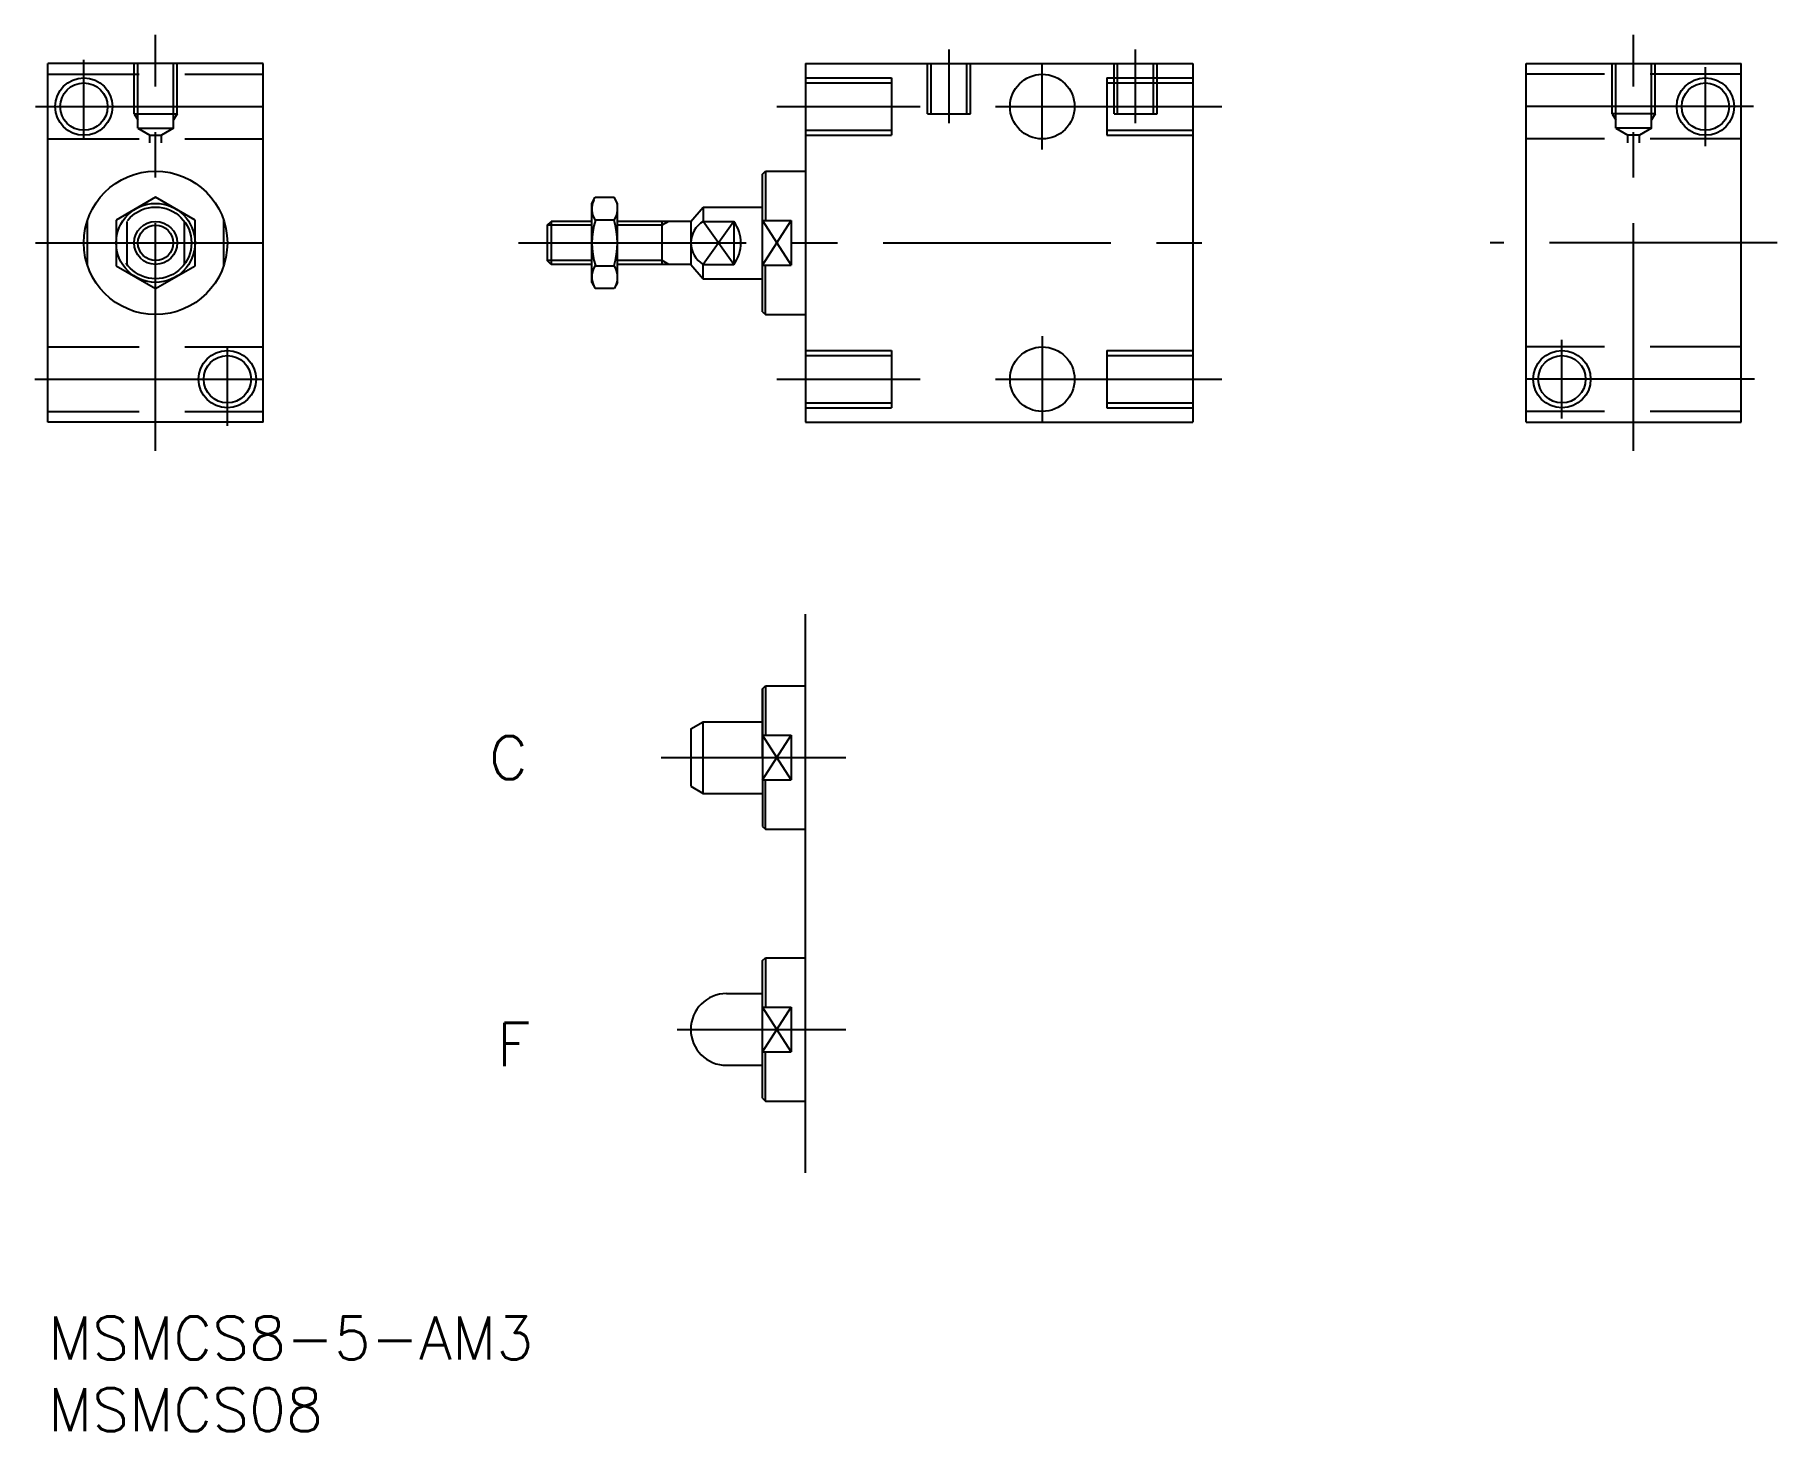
# Model space of a CAD drawing. Extents: x -1 to 120, y -8 to 89.
import ezdxf

# ---------------------------------------------------------------- set-up
doc = ezdxf.new("R2010")
doc.units = 0
doc.header["$LTSCALE"] = 0.5
doc.linetypes.add('CENTER', pattern=[50.8, 31.75, -6.35, 6.35, -6.35])
doc.linetypes.add('DASHED', pattern=[19.05, 12.7, -6.35])
for name, color, linetype in [('MSM_CENTER', 1, 'CENTER'), ('MSM_CONTINUOUS', 7, 'CONTINUOUS'), ('MSM_DASHED', 4, 'DASHED'), ('MSM_NARROW', 5, 'CONTINUOUS'), ('MSM_PART_NUMBER', 7, 'CONTINUOUS')]:
    doc.layers.add(name, color=color, linetype=linetype)
doc.styles.get("Standard").update_dxf_attribs({"font": 'txt.shx', "height": 1.2, "bigfont": 'bigfont.shx'})

# ---------------------------------------------------------------- blocks, each defined once
blk = doc.blocks.new('*U51')
at = {"layer": 'MSM_PART_NUMBER'}
blk.add_text('MSMCS8-5-AM3', height=3, dxfattribs=at).set_placement((0, -3))
blk = doc.blocks.new('*U52')
at = {"layer": 'MSM_PART_NUMBER'}
blk.add_text('MSMCS08', height=3, dxfattribs=at).set_placement((0, -8))
blk = doc.blocks.new('*U54')
at = {"layer": 'MSM_PART_NUMBER'}
blk.add_text('C', height=3, dxfattribs=at).set_placement((30.74, 37.45))
blk = doc.blocks.new('*U55')
at = {"layer": 'MSM_PART_NUMBER'}
blk.add_text('F', height=3, dxfattribs=at).set_placement((31.3, 17.45))

msp = doc.modelspace()

# ---------------------------------------------------------------- linework, layer by layer
at = {"layer": 'MSM_CENTER'}
for p, q in [((7.5, 60.32), (7.5, 89.32)), ((110.5, 60.32), (110.5, 89.32)), ((2.5, 82.07), (2.5, 87.57)), ((62.79, 83.17), (62.79, 88.31)), ((75.79, 83.17), (75.79, 88.31)), ((69.29, 81.32), (69.29, 87.32)), ((115.5, 81.57), (115.5, 87.07)), ((-0.86, 84.32), (16.09, 84.32)), ((50.79, 84.32), (60.79, 84.32)), ((66.04, 84.32), (81.79, 84.32)), ((118.86, 84.32), (101.91, 84.32)), ((-0.86, 74.82), (16.09, 74.82)), ((32.79, 74.82), (81.79, 74.82)), ((120.5, 74.82), (100.5, 74.82)), ((69.29, 68.32), (69.29, 62.32)), ((105.5, 62.57), (105.5, 68.07)), ((12.5, 62.07), (12.5, 67.57)), ((-0.92, 65.32), (16.09, 65.32)), ((50.79, 65.32), (60.79, 65.32)), ((66.04, 65.32), (81.79, 65.32)), ((118.92, 65.32), (101.91, 65.32)), ((42.74, 38.95), (55.6, 38.95)), ((43.84, 20), (55.6, 20))]:
    msp.add_line(p, q, dxfattribs=at)
at = {"layer": 'MSM_CONTINUOUS'}
for p, q in [((0, 62.32), (0, 87.32)), ((15, 87.32), (0, 87.32)), ((15, 62.32), (15, 87.32)), ((52.79, 87.32), (79.79, 87.32)), ((52.79, 87.32), (52.79, 62.32)), ((79.79, 87.32), (79.79, 62.32)), ((103, 87.32), (118, 87.32)), ((103, 62.32), (103, 87.32)), ((118, 62.32), (118, 87.32)), ((6, 83.82), (6.25, 83.39)), ((49.79, 79.62), (49.99, 79.82)), ((49.79, 70.02), (49.79, 79.62)), ((49.99, 79.82), (52.79, 79.82)), ((49.99, 79.82), (49.99, 76.38)), ((7.5, 78), (4.75, 76.41)), ((10.25, 76.41), (7.5, 78)), ((37.89, 77.57), (38.14, 78)), ((38.14, 78), (39.45, 78)), ((39.69, 77.57), (39.45, 78)), ((37.89, 72.07), (37.89, 77.57)), ((39.69, 72.07), (39.69, 77.57)), ((44.79, 76.32), (45.66, 77.32)), ((45.66, 77.32), (49.79, 77.32)), ((45.66, 77.32), (45.66, 76.32)), ((2.75, 73.26), (2.75, 76.38)), ((4.75, 76.41), (4.75, 73.23)), ((10.25, 73.23), (10.25, 76.41)), ((12.25, 73.26), (12.25, 76.38)), ((34.79, 76.05), (35.07, 76.32)), ((34.79, 76.05), (34.79, 73.59)), ((35.07, 76.32), (35.07, 73.32)), ((37.89, 76.32), (35.07, 76.32)), ((39.45, 76.41), (38.14, 76.41)), ((44.79, 76.32), (39.69, 76.32)), ((42.79, 73.32), (42.79, 76.32)), ((44.79, 76.32), (44.79, 73.32)), ((45.66, 76.32), (47.79, 76.32)), ((47.79, 76.32), (47.79, 73.32)), ((49.79, 76.38), (51.79, 76.38)), ((51.79, 76.38), (51.79, 73.26)), ((4.75, 73.23), (7.5, 71.65)), ((7.5, 71.65), (10.25, 73.23)), ((35.07, 73.32), (34.79, 73.59)), ((37.89, 73.32), (35.07, 73.32)), ((38.14, 73.23), (39.45, 73.23)), ((44.79, 73.32), (39.69, 73.32)), ((44.79, 73.32), (45.66, 72.32)), ((45.66, 73.32), (47.79, 73.32)), ((45.66, 72.32), (45.66, 73.32)), ((49.79, 73.26), (51.79, 73.26)), ((49.99, 69.82), (49.99, 73.26)), ((37.89, 72.07), (38.14, 71.65)), ((39.45, 71.65), (38.14, 71.65)), ((39.69, 72.07), (39.45, 71.65)), ((45.66, 72.32), (49.79, 72.32)), ((49.79, 70.02), (49.99, 69.82)), ((49.99, 69.82), (52.79, 69.82)), ((15, 62.32), (0, 62.32)), ((52.79, 62.32), (79.79, 62.32)), ((103, 62.32), (118, 62.32)), ((52.79, 10), (52.79, 48.95)), ((49.79, 43.75), (49.99, 43.95)), ((49.79, 43.75), (49.79, 34.15)), ((49.79, 38.95), (49.79, 43.75)), ((49.99, 43.95), (52.79, 43.95)), ((49.99, 43.95), (49.99, 40.51)), ((44.79, 40.95), (45.66, 41.45)), ((45.66, 36.45), (45.66, 41.45)), ((45.66, 41.45), (49.79, 41.45)), ((44.79, 40.95), (44.79, 36.95)), ((49.79, 40.51), (51.79, 40.51)), ((51.79, 40.51), (51.79, 37.39)), ((44.79, 36.95), (45.66, 36.45)), ((45.66, 36.45), (49.79, 36.45)), ((49.79, 37.39), (51.79, 37.39)), ((49.99, 33.95), (49.99, 37.39)), ((49.79, 34.15), (49.99, 33.95)), ((49.99, 33.95), (52.79, 33.95)), ((49.79, 24.8), (49.99, 25)), ((49.79, 15.2), (49.79, 24.8)), ((49.99, 25), (52.79, 25)), ((49.99, 25), (49.99, 21.56)), ((47.29, 22.5), (49.79, 22.5)), ((49.79, 21.56), (51.79, 21.56)), ((51.79, 21.56), (51.79, 18.44)), ((49.79, 18.44), (51.79, 18.44)), ((49.99, 15), (49.99, 18.44)), ((47.29, 17.5), (49.79, 17.5)), ((49.79, 15.2), (49.99, 15)), ((49.99, 15), (52.79, 15))]:
    msp.add_line(p, q, dxfattribs=at)
for centre, radius in [((69.29, 84.32), 2.25), ((2.5, 84.32), 1.65), ((115.5, 84.32), 1.65), ((7.5, 74.82), 5), ((7.5, 74.82), 2.75), ((7.5, 74.82), 1.5), ((12.5, 65.32), 1.65), ((69.29, 65.32), 2.25), ((105.5, 65.32), 1.65)]:
    msp.add_circle(centre, radius, dxfattribs=at)
for centre, radius, start, end in [((39.3, 77.2), 1.41, 154.3842, 214.3842), ((38.29, 77.2), 1.41, 325.6158, 25.6158), ((43.15, 74.82), 5.25, 162.412, 197.588), ((34.44, 74.82), 5.25, 342.412, 17.588), ((46.53, 74.82), 1.73, 119.9781, 240.0219), ((45.79, 74.82), 2.5, 323.1301, 36.8699), ((39.3, 72.44), 1.41, 145.6158, 205.6158), ((38.29, 72.44), 1.41, 334.3842, 34.3842), ((47.29, 20), 2.5, 90, 270)]:
    msp.add_arc(centre, radius, start, end, dxfattribs=at)
at = {"layer": 'MSM_DASHED'}
for p, q in [((0, 86.57), (15, 86.57)), ((6, 83.82), (6, 87.32)), ((6.25, 82.82), (6.25, 87.32)), ((8.75, 82.82), (8.75, 87.32)), ((9, 83.82), (9, 87.32)), ((52.79, 86.32), (58.79, 86.32)), ((58.79, 86.32), (58.79, 82.32)), ((61.29, 83.82), (61.29, 87.32)), ((61.54, 83.82), (61.54, 87.32)), ((64.04, 83.82), (64.04, 87.32)), ((64.29, 83.82), (64.29, 87.32)), ((73.79, 86.32), (79.79, 86.32)), ((73.79, 86.32), (73.79, 82.32)), ((74.29, 83.82), (74.29, 87.32)), ((74.54, 83.82), (74.54, 87.32)), ((77.04, 83.82), (77.04, 87.32)), ((77.29, 83.82), (77.29, 87.32)), ((118, 86.57), (103, 86.57)), ((109, 83.82), (109, 87.32)), ((109.25, 82.82), (109.25, 87.32)), ((111.75, 82.82), (111.75, 87.32)), ((112, 83.82), (112, 87.32)), ((52.79, 85.97), (58.79, 85.97)), ((73.79, 85.97), (79.79, 85.97)), ((6, 83.82), (9, 83.82)), ((9, 83.82), (8.75, 83.39)), ((61.29, 83.82), (64.29, 83.82)), ((74.29, 83.82), (77.29, 83.82)), ((112, 83.82), (109, 83.82)), ((109, 83.82), (109.25, 83.39)), ((112, 83.82), (111.75, 83.39)), ((6.25, 82.82), (7.1, 82.33)), ((6.25, 82.82), (8.75, 82.82)), ((8.75, 82.82), (7.9, 82.33)), ((52.79, 82.67), (58.79, 82.67)), ((73.79, 82.67), (79.79, 82.67)), ((111.75, 82.82), (109.25, 82.82)), ((109.25, 82.82), (110.1, 82.33)), ((111.75, 82.82), (110.9, 82.33)), ((0, 82.07), (15, 82.07)), ((7.1, 81.8), (7.1, 82.33)), ((7.1, 82.33), (7.9, 82.33)), ((7.9, 81.8), (7.9, 82.33)), ((52.79, 82.32), (58.79, 82.32)), ((73.79, 82.32), (79.79, 82.32)), ((118, 82.07), (103, 82.07)), ((110.1, 81.8), (110.1, 82.33)), ((110.9, 82.33), (110.1, 82.33)), ((110.9, 81.8), (110.9, 82.33)), ((5.5, 76.32), (5.5, 73.32)), ((9.5, 76.32), (9.5, 73.32)), ((0, 67.57), (15, 67.57)), ((52.79, 67.32), (58.79, 67.32)), ((52.79, 66.97), (58.79, 66.97)), ((58.79, 67.32), (58.79, 63.32)), ((73.79, 67.32), (79.79, 67.32)), ((73.79, 67.32), (73.79, 63.32)), ((73.79, 66.97), (79.79, 66.97)), ((118, 67.57), (103, 67.57)), ((52.79, 63.67), (58.79, 63.67)), ((52.79, 63.32), (58.79, 63.32)), ((73.79, 63.67), (79.79, 63.67)), ((73.79, 63.32), (79.79, 63.32)), ((0, 63.07), (15, 63.07)), ((118, 63.07), (103, 63.07))]:
    msp.add_line(p, q, dxfattribs=at)
msp.add_circle((7.5, 74.82), 2.5, dxfattribs=at)
at = {"layer": 'MSM_NARROW'}
for p, q in [((37.89, 76.05), (34.79, 76.05)), ((42.79, 76.05), (39.69, 76.05)), ((43.26, 76.32), (42.79, 76.05)), ((47.79, 76.32), (45.66, 73.32)), ((47.79, 73.32), (45.66, 76.32)), ((49.79, 73.26), (51.79, 76.38)), ((49.79, 76.38), (51.79, 73.26)), ((37.89, 73.59), (34.79, 73.59)), ((42.79, 73.59), (39.69, 73.59)), ((43.26, 73.32), (42.79, 73.59)), ((51.79, 37.39), (49.79, 40.51)), ((49.79, 37.39), (51.79, 40.51)), ((51.79, 18.44), (49.79, 21.56)), ((49.79, 18.44), (51.79, 21.56))]:
    msp.add_line(p, q, dxfattribs=at)
for centre, radius in [((2.5, 84.32), 2), ((115.5, 84.32), 2), ((7.5, 74.82), 1.23), ((12.5, 65.32), 2), ((105.5, 65.32), 2)]:
    msp.add_circle(centre, radius, dxfattribs=at)

# ---------------------------------------------------------------- block references
at = {"layer": 'MSM_CONTINUOUS'}
for name in ['*U54', '*U55', '*U51', '*U52']:
    msp.add_blockref(name, (0, 0), dxfattribs=at)

doc.saveas('drawing.dxf')
